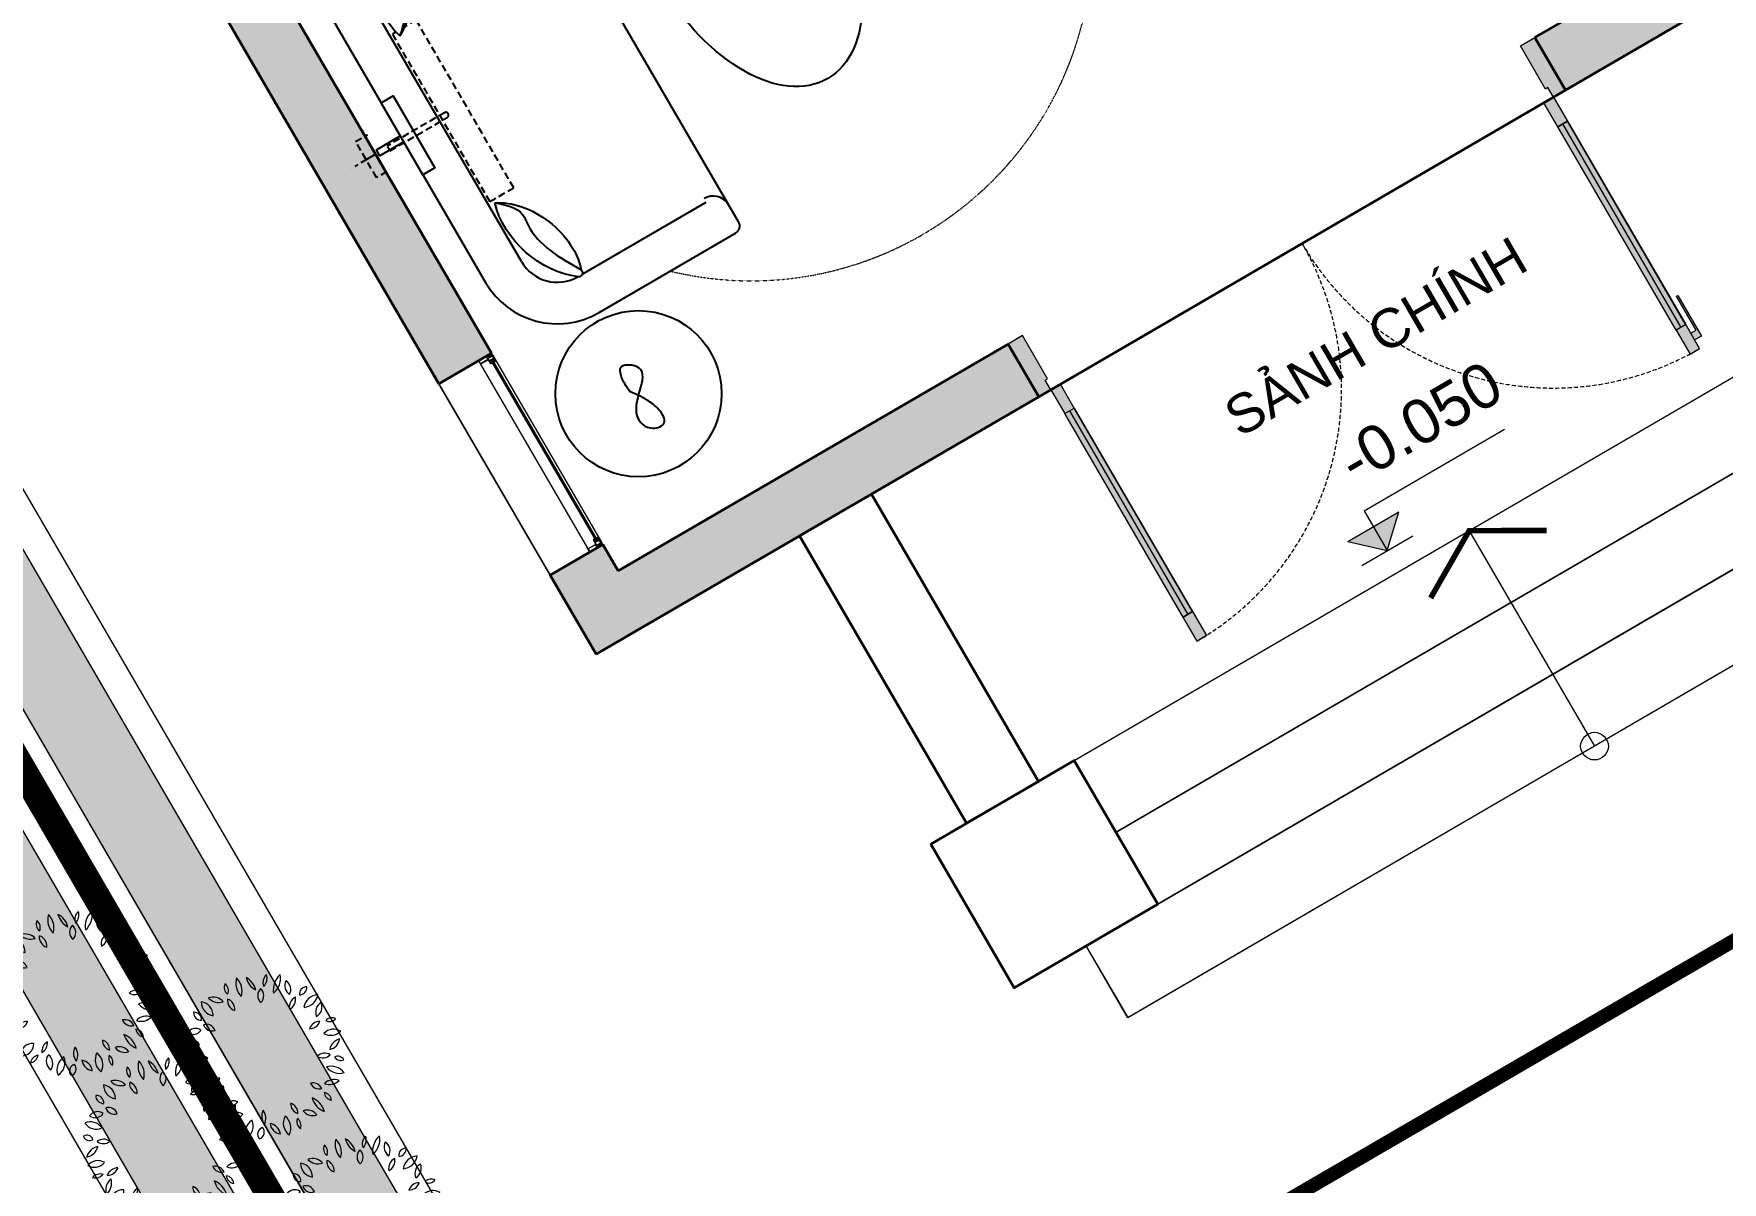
# Model space of a CAD drawing. Header units: millimetres. Extents: x 403824132 to 733479728, y 1974822364 to 2151530530.
# Drawn here: x 568727672 to 568733791, y 2063089892 to 2063094052 of the extents above; entities that cross this region are included whole.
import ezdxf
from ezdxf.enums import TextEntityAlignment as Align

# ---------------------------------------------------------------- set-up
doc = ezdxf.new("R2010")
doc.units = ezdxf.units.MM
for name, pattern in [('047 Type S1$0$CENTER', [2, 1.25, -0.25, 0.25, -0.25]), ('047 Type S1$0$HIDDEN', [0.375, 0.25, -0.125]), ('CENTER', [3, 1.5, -0.5, 0.5, -0.5]), ('HIDDEN', [0.75, 0.5, -0.25])]:
    doc.linetypes.add(name, pattern=pattern)
for name, color, linetype, lineweight in [('A-DIM', 251, 'Continuous', 15), ('A-HATCH', 251, 'Continuous', 5), ('A-KY HIEU', 34, 'Continuous', 20), ('A-TEXT', 7, 'Continuous', 18), ('A-TUONG', 255, 'Continuous', 35), ('E- CHU THICH', 162, 'Continuous', 13), ('E- RANH GIOI', 1, 'CENTER', 13), ('E- THAY', 9, 'Continuous', 20), ('E-Manh', 251, 'Continuous', 13), ('i_Cay', 114, 'Continuous', 13), ('i_Hatch', 250, 'Continuous', 13), ('LD-CUA', 146, 'Continuous', 13), ('LD-KHUAT', 33, 'HIDDEN', 9), ('LD-THAY', 9, 'Continuous', 13)]:
    doc.layers.add(name, color=color, linetype=linetype, lineweight=lineweight)
for name, color, linetype in [('ChiaLo', 128, 'CENTER'), ('DIM 222222', 1, 'Continuous'), ('I-LOOS', 32, 'Continuous'), ('I-LOOSE', 32, 'Continuous'), ('loKBT', 42, 'Continuous')]:
    doc.layers.add(name, color=color, linetype=linetype)
doc.styles.add('A1-arial', font='arial.ttf')
doc.styles.add('AA - Arial - Regular', font='arial.ttf', dxfattribs={"height": 250})

# ---------------------------------------------------------------- blocks, each defined once
blk = doc.blocks.new('*U245')
h = blk.add_hatch(color=253)
h.dxf.hatch_style = 1
h.paths.add_polyline_path([(50, 950.2), (90, 950.2), (90, 1050.2), (50, 1050.2)])
h.paths.add_polyline_path([(50, 100), (90, 100), (90, 0), (50, 0)])
h = blk.add_hatch(color=253)
h.dxf.hatch_style = 1
h.paths.add_polyline_path([(2150.4, 100), (2110.4, 100), (2110.4, 0), (2150.4, 0)])
h.paths.add_polyline_path([(2150.4, 950.2), (2110.4, 950.2), (2110.4, 1050.2), (2150.4, 1050.2)])
h = blk.add_hatch(color=254)
h.dxf.hatch_style = 1
h.paths.add_polyline_path([(21.7, 844.7), (21.7, 1014.3), (50, 1014.3), (50, 986), (27.4, 986), (27.4, 844.7)])
h = blk.add_hatch(color=254)
h.dxf.hatch_style = 1
h.paths.add_polyline_path([(50, 950.2), (90, 950.2), (90, 100), (50, 100)])
h = blk.add_hatch(color=254)
h.dxf.hatch_style = 1
h.paths.add_polyline_path([(2110.4, 950.2), (2150.4, 950.2), (2150.4, 100), (2110.4, 100)])
h = blk.add_hatch(color=253)
h.dxf.hatch_style = 1
h.paths.add_polyline_path([(0, 0), (50, 0), (50, -40), (60, -40), (60, -220), (0, -220)])
h = blk.add_hatch(color=253)
h.dxf.hatch_style = 1
h.paths.add_polyline_path([(2200.4, 0), (2150.4, 0), (2150.4, -40), (2140.4, -40), (2140.4, -220), (2200.4, -220)])
at = {"linetype": 'Continuous'}
blk.add_line((70, 100), (70, 950.2), dxfattribs=at)
for p, q in [((90, 950.2), (90, 100)), ((2110.4, 950.2), (2110.4, 100)), ((2130.4, 100), (2130.4, 950.2))]:
    blk.add_line(p, q)
for points in [[(50, 950.2), (90, 950.2), (90, 1050.2), (50, 1050.2), (50, 950.2)], [(2150.4, 950.2), (2110.4, 950.2), (2110.4, 1050.2), (2150.4, 1050.2), (2150.4, 950.2)], [(50, 953.1), (50, 100)], [(2150.4, 953.1), (2150.4, 100)], [(50, 100), (90, 100), (90, 0), (50, 0), (50, 100)], [(2150.4, 100), (2110.4, 100), (2110.4, 0), (2150.4, 0), (2150.4, 100)]]:
    blk.add_lwpolyline(points)
at = {"linetype": 'HIDDEN', "ltscale": 30}
for points in [[(1100.2, 0, 0.414214), (50, 1050.2, 0.414214)], [(1100.2, 0, -0.414214), (2150.4, 1050.2, -0.414214)]]:
    blk.add_lwpolyline(points, format="xyb", dxfattribs=at)
for points in [[(21.7, 844.7), (21.7, 1014.3), (50, 1014.3), (50, 986), (27.4, 986), (27.4, 844.7)], [(50, 950.2), (90, 950.2), (90, 100), (50, 100)], [(2110.4, 950.2), (2150.4, 950.2), (2150.4, 100), (2110.4, 100)], [(0, 0), (50, 0), (50, -40), (60, -40), (60, -220), (0, -220)], [(2200.4, 0), (2150.4, 0), (2150.4, -40), (2140.4, -40), (2140.4, -220), (2200.4, -220)]]:
    blk.add_lwpolyline(points, close=True)
blk = doc.blocks.new('047 Type S1$0$A$C0E4C1570')
at = {"layer": 'DIM 222222', "color": 0, "linetype": '047 Type S1$0$CENTER', "ltscale": 25}
for p, q in [((0, -0.2), (0, -100.2)), ((50, -50.2), (-50, -50.2))]:
    blk.add_line(p, q, dxfattribs=at)
at = {"layer": 'DIM 222222', "color": 0, "linetype": '047 Type S1$0$HIDDEN', "ltscale": 50}
blk.add_lwpolyline([(20, -12.4), (20, -87.4), (-20, -87.4), (-20, -12.4)], close=True, dxfattribs=at)
blk = doc.blocks.new('cotxaytho')
at = {"layer": 'A-KY HIEU'}
h = blk.add_hatch(color=256, dxfattribs=at)
h.paths.add_polyline_path([(200, 188), (0, 188), (0, 0)])
h.paths.add_polyline_path([(0, 188), (-200, 188), (0, 0)])
for p, q in [((0, 312), (0, 0)), ((0, 312), (1100, 312)), ((-200, 188), (0, 0)), ((-200, 188), (200, 188)), ((0, 0), (200, 188)), ((-200, 0), (200, 0))]:
    blk.add_line(p, q, dxfattribs=at)
at = {"color": 6, "style": 'A1-arial'}
blk.add_attdef('-0.050', (35, 402), '', height=250, dxfattribs=at)
blk = doc.blocks.new('A$C7ACE46B4')
blk.add_wipeout([(-12.5, 0), (12.5, 0), (12.5, -100), (150, -100), (150, -150), (-150, -150), (-150, -100), (-12.5, -100)]).dxf.layer = 'I-LOOSE'
at = {"layer": 'I-LOOSE'}
blk.add_lwpolyline([(-12.5, -100), (-12.5, 0), (12.5, 0), (12.5, -100)], dxfattribs=at)
blk.add_lwpolyline([(-150, -100), (150, -100), (150, -150), (-150, -150)], close=True, dxfattribs=at)
blk = doc.blocks.new('WR WERW')
at = {"layer": 'DIM 222222', "color": 1, "linetype": '047 Type S1$0$HIDDEN', "ltscale": 50, "extrusion": (9.92932e-07, -2.8403e-12, 1)}
for p, q in [((167309.9, 38806.7, 0), (167259.9, 38806.7, 0)), ((167259.9, 38806.7, 0), (167259.9, 38456.7, 0)), ((167309.9, 38456.7, 0), (167309.9, 38806.7, 0)), ((167259.9, 38456.7, 0), (167309.9, 38456.7, 0))]:
    blk.add_line(p, q, dxfattribs=at)
at = {"layer": 'DIM 222222', "color": 1, "linetype": '047 Type S1$0$HIDDEN', "ltscale": 50, "extrusion": (-9.92932e-07, 2.8439e-12, 1)}
for p, q in [((167269.9, 38636.7, 0), (167149.9, 38636.7, 0)), ((167149.9, 38636.7, 0), (167149.9, 38626.7, 0)), ((167149.9, 38626.7, 0), (167269.9, 38626.7, 0)), ((167274.9, 38631.7, 0), (167274.9, 38631.7, 0))]:
    blk.add_line(p, q, dxfattribs=at)
for start, end in [(0, 90), (270, 0)]:
    blk.add_arc((167269.9, 38631.7, -0.2), 5, start, end, dxfattribs=at)
blk = doc.blocks.new('2nd Floor Plan$0$weff')
at = {"color": 9}
blk.add_wipeout([(56.5, 207.1), (12.8, 168.9), (-23.4, 123.6), (-59.2, 57.6), (-78.1, 2.2), (-84.9, -29.8), (-89.8, -99.1), (-82.2, -153), (-41.5, -131.1), (-5.2, -99.4), (15, -84.2), (44.3, -38.7), (64.9, -4.2), (85, 45.7), (96.1, 91.6), (100.3, 136.7), (100.2, 145.7), (98.6, 169.4), (92.6, 200.1), (93.7, 207.9), (90.9, 214.5), (85, 219.1), (77.5, 220.1)], dxfattribs=at).dxf.layer = 'I-LOOS'
at = {"layer": 'I-LOOS', "color": 9}
for centre, major_axis, ratio, start_param, end_param in [((136.3, -26.8), (112.3, 268.4), 0.731709, 0.805447, 2.336146), ((-82.9, 66.8), (109.5, 220.3), 0.666606, 3.780671, 5.644107), ((79.5, 205.9), (1.9, -14.2), 1, 1.019254, 3.517144)]:
    blk.add_ellipse(centre, major_axis=major_axis, ratio=ratio, start_param=start_param, end_param=end_param, dxfattribs=at)
blk.add_spline([(-83.1, -153.5), (-11, -71.1), (-9.5, -30.9), (92.6, 200.1)], degree=3, dxfattribs=at)
blk = doc.blocks.new('AAW')
at = {"layer": 'I-LOOS'}
blk.add_ellipse((7152422.8, 829492.9, 0), major_axis=(0, 600), ratio=0.583333, dxfattribs=at)
at = {"layer": 'I-LOOS', "color": 7}
blk.add_spline([(7152481.3, 829442, 0), (7152489.3, 829335, 0), (7152475.4, 829301.2, 0), (7152394.4, 829327.9, 0), (7152501, 829572.7, 0), (7152449.5, 829670.9, 0), (7152381.6, 829669.9, 0), (7152379.5, 829593.1, 0), (7152415.5, 829519.6, 0), (7152483.3, 829436.9, 0)], degree=3, dxfattribs=at)
at = {"color": 8, "linetype": 'ByBlock'}
for points in [[(7150959.9, 830729.3), (7150961.2, 830762.1), (7150968.5, 830804.8), (7150982.3, 830847.2), (7151003.5, 830889.2), (7151026.9, 830922.3), (7151081.9, 830974.9), (7151135.1, 831006.2), (7151168.5, 831019.1), (7151245.7, 831033), (7151312.3, 831028.7), (7151358.3, 831016.7), (7151384.9, 831006), (7151416.7, 830989.1), (7151457, 830959.4), (7151477, 830940.3), (7151509.6, 830899.5), (7151536.9, 830848.4), (7151551.1, 830805.4), (7151557.5, 830770.9), (7151559.7, 830741.1), (7151556.7, 830690.1), (7151543.1, 830634.6), (7151515.2, 830575.9), (7151476.7, 830526), (7151423.5, 830481.9), (7151375.6, 830456.6), (7151311.5, 830437.8), (7151206.8, 830438.1), (7151146.6, 830455.5), (7151077.7, 830495), (7151042.4, 830526.6), (7151002.9, 830578.4), (7150980.2, 830624.8), (7150964.1, 830682.9), (7150959.9, 830727.9)], [(7150959.9, 828249), (7150961.2, 828281.8), (7150968.5, 828324.5), (7150982.3, 828366.9), (7151003.5, 828409), (7151026.9, 828442.1), (7151081.9, 828494.6), (7151135.1, 828525.9), (7151168.5, 828538.8), (7151245.7, 828552.7), (7151312.3, 828548.4), (7151358.3, 828536.4), (7151384.9, 828525.8), (7151416.7, 828508.8), (7151457, 828479.2), (7151477, 828460), (7151509.6, 828419.3), (7151536.9, 828368.1), (7151551.1, 828325.1), (7151557.5, 828290.6), (7151559.7, 828260.8), (7151556.7, 828209.9), (7151543.1, 828154.3), (7151515.2, 828095.6), (7151476.7, 828045.7), (7151423.5, 828001.6), (7151375.6, 827976.3), (7151311.5, 827957.6), (7151206.8, 827957.8), (7151146.6, 827975.3), (7151077.7, 828014.7), (7151042.4, 828046.4), (7151002.9, 828098.2), (7150980.2, 828144.5), (7150964.1, 828202.6), (7150959.9, 828247.6)]]:
    blk.add_wipeout(points, dxfattribs=at).translate(0, 0, 0).dxf.layer = 'I-LOOS'
blk.add_wipeout([(7150884.5, 828877.9), (7150944.5, 828877.9), (7150944.4, 828957.9), (7150919.4, 828957.9), (7150919.4, 829967.9), (7150944.4, 829967.9), (7150944.4, 830047.9), (7150884.4, 830047.9), (7150884.4, 828877.9)]).translate(0, 0, 0).dxf.layer = 'I-LOOS'
at = {"layer": 'I-LOOS'}
blk.add_circle((7151259.8, 830733.3, 0), 300, dxfattribs=at)
at = {"layer": 'I-LOOS', "color": 7}
for points in [[(7151237.1, 830753.5, 0), (7151239.2, 830825, 0), (7151250.8, 830846.4, 0), (7151302.6, 830823.1, 0), (7151215, 830668.1, 0), (7151242.3, 830599.5, 0), (7151287.4, 830595.4, 0), (7151294.2, 830646.2, 0), (7151275.4, 830697.5, 0), (7151236.2, 830757, 0)], [(7151237.1, 828273.2, 0), (7151239.2, 828344.7, 0), (7151250.8, 828366.2, 0), (7151302.6, 828342.8, 0), (7151215, 828187.9, 0), (7151242.3, 828119.2, 0), (7151287.4, 828115.2, 0), (7151294.2, 828165.9, 0), (7151275.4, 828217.2, 0), (7151236.2, 828276.7, 0)]]:
    blk.add_spline(points, degree=3, dxfattribs=at)
blk.add_wipeout([(7150984.5, 828877.7), (7150984.3, 830047.8), (7150987.9, 830094.3), (7151003.8, 830154.3), (7151019, 830188), (7151039.8, 830221.7), (7151072.1, 830259.9), (7151111.4, 830293), (7151145.7, 830313.9), (7151183.8, 830330.5), (7151224.5, 830341.8), (7151256.3, 830346.5), (7151284.3, 830347.8), (7151842.4, 830347.8), (7151859.2, 830347.4), (7151871.9, 830342.3), (7151881.2, 830331.4), (7151884.2, 830321.4), (7151884.4, 830317.9), (7151884.7, 828607.9), (7151882.7, 828597.3), (7151875.9, 828586.7), (7151869.8, 828582), (7151862.3, 828578.8), (7151854.7, 828577.8), (7151284.5, 828577.8), (7151249.5, 828579.8), (7151207.9, 828587.7), (7151171.3, 828600), (7151141.1, 828614.3), (7151108.9, 828634.6), (7151072.4, 828665.6), (7151048.6, 828692.4), (7151022.6, 828731.5), (7151002.8, 828774.5), (7150990.5, 828818.1), (7150985.2, 828856.5)]).translate(0, 0, 0).dxf.layer = 'I-LOOS'
at = {"layer": 'I-LOOS', "ltscale": 500}
for p, q in [((7151284.3, 830197.8, 0), (7151813.6, 830197.8, 0)), ((7151134.3, 828877.8, 0), (7151134.3, 830047.8, 0)), ((7151277.6, 828727.9, 0), (7151819, 828727.9, 0))]:
    blk.add_line(p, q, dxfattribs=at)
at = {"layer": 'I-LOOS', "ltscale": 500, "elevation": 0}
blk.add_lwpolyline([(7150984.3, 830047.7), (7150984.5, 828877.7, 0.414169), (7151284.5, 828577.8), (7151854.7, 828577.8, 0.41182), (7151884.7, 828607.9), (7151884.4, 830317.9, 0.41662), (7151854.4, 830347.8), (7151284.3, 830347.8, 0.414258)], format="xyb", close=True, dxfattribs=at)
at = {"layer": 'I-LOOS'}
blk.add_circle((7151259.8, 828253.1, 0), 300, dxfattribs=at)
at = {"layer": 'I-LOOS', "ltscale": 500}
for centre, radius, start, end in [((7151284.3, 830147.8, 0), 150, 90, 180.00873), ((7151818.8, 830278.3, 0), 65.6, 265.45545, 357.43306), ((7151284.3, 828877.8, 0), 150, 180.00873, 270), ((7151819.3, 828677.4, 0), 65.6, 4.65828, 90.30372)]:
    blk.add_arc(centre, radius, start, end, dxfattribs=at)
at = {"layer": 'LD-KHUAT', "ltscale": 0.1}
blk.add_arc((7152437, 829469.1, 0), 1235.3, 226.17856, 134.65889, dxfattribs=at)
at = {"layer": 'I-LOOSE', "rotation": 89.99999999876488}
blk.add_blockref('A$C7ACE46B4', (7150884.4, 829477.9, 0), dxfattribs=at)
at = {"layer": 'DIM 222222', "linetype": 'ByBlock', "xscale": 2, "yscale": 2, "zscale": 2}
blk.add_blockref('WR WERW', (6816624.6, 752209.1, 0), dxfattribs=at)
at = {"layer": 'I-LOOS', "ltscale": 500, "rotation": 4.439697424246186}
blk.add_blockref('2nd Floor Plan$0$weff', (7151236, 829962.6, 0), dxfattribs=at)
at = {"layer": 'I-LOOS', "ltscale": 500, "xscale": -1, "rotation": 175.5742858466024}
blk.add_blockref('2nd Floor Plan$0$weff', (7151228.7, 828950.6, 0), dxfattribs=at)
at = {"layer": 'I-LOOS', "ltscale": 500}
blk.add_arc((7151284.3, 830048, 0), 150, 90, 179.99127, dxfattribs=at)
blk = doc.blocks.new('SFFSF')
h = blk.add_hatch(color=250)
h.paths.add_polyline_path([(339646.8, 104917.2), (339646.8, 104891.8), (339678.5, 104891.8), (339678.5, 104898.5), (339675.3, 104898.5, 1), (339675.3, 104897.3), (339677.3, 104897.3), (339677.3, 104893), (339663.4, 104893), (339663.4, 104916), (339677.3, 104916), (339677.3, 104911.7), (339675.3, 104911.7, 1), (339675.3, 104910.5), (339678.5, 104910.5), (339678.5, 104917.2)])
h.paths.add_polyline_path([(339648, 104916), (339662.2, 104916), (339662.2, 104893), (339648, 104893)], flags=16)
blk.add_lwpolyline([(339663.4, 104893), (339663.4, 104916), (339677.3, 104916), (339677.3, 104911.7), (339675.3, 104911.7, 1), (339675.3, 104910.5), (339678.5, 104910.5), (339678.5, 104917.2), (339646.8, 104917.2), (339646.8, 104891.8), (339678.5, 104891.8), (339678.5, 104898.5), (339675.3, 104898.5, 1), (339675.3, 104897.3), (339677.3, 104897.3), (339677.3, 104893)], format="xyb", close=True)
blk.add_lwpolyline([(339662.2, 104893), (339662.2, 104916), (339648, 104916), (339648, 104893)], close=True)
blk = doc.blocks.new('DDDDA')
blk.add_hatch(color=250).paths.add_polyline_path([(339343.8, 104970.9), (339343.8, 104969.3), (339332.6, 104969.3), (339332.6, 104958.1), (339343.8, 104958.1), (339343.8, 104956.6, 0.240391), (339346.5, 104960.7), (339335.6, 104960.7), (339335.6, 104966.7), (339346.5, 104966.7, 0.240391)])
blk.add_lwpolyline([(339343.8, 104970.9), (339343.8, 104969.3), (339332.6, 104969.3), (339332.6, 104958.1), (339343.8, 104958.1), (339343.8, 104956.6, 0.240391), (339346.5, 104960.7), (339335.6, 104960.7), (339335.6, 104966.7), (339346.5, 104966.7, 0.240391)], format="xyb", close=True)
blk = doc.blocks.new('*U234')
for points in [[(22.1, 21.5), (0, 21.5), (0, 27.7), (1.2, 27.7), (1.2, 22.7), (17.8, 22.7), (17.8, 63.1), (8.9, 63.1), (8.9, 71.6), (5.1, 74.3), (5.1, 83.1), (8.9, 85.8), (8.9, 93.1), (1.2, 93.1), (1.2, 89.3), (0, 89.3), (0, 94.3), (10.1, 94.3), (10.1, 93.1), (10.1, 91.1), (10.1, 82.5), (8.9, 82.5), (8.9, 84.3), (6.3, 82.5), (6.3, 74.9), (8.9, 73.1), (8.9, 74.9), (10.1, 74.9), (10.1, 64.3), (19, 64.3), (19, 22.7), (22.1, 22.7)], [(1044.6, 21.5), (1066.7, 21.5), (1066.7, 27.7), (1065.5, 27.7), (1065.5, 22.7), (1048.9, 22.7), (1048.9, 63.1), (1057.8, 63.1), (1057.8, 71.6), (1061.6, 74.3), (1061.6, 83.1), (1057.8, 85.8), (1057.8, 93.1), (1065.5, 93.1), (1065.5, 89.3), (1066.7, 89.3), (1066.7, 94.3), (1056.6, 94.3), (1056.6, 93.1), (1056.6, 91.1), (1056.6, 82.5), (1057.8, 82.5), (1057.8, 84.3), (1060.4, 82.5), (1060.4, 74.9), (1057.8, 73.1), (1057.8, 74.9), (1056.6, 74.9), (1056.6, 64.3), (1047.7, 64.3), (1047.7, 22.7), (1044.6, 22.7)]]:
    blk.add_hatch(color=250).paths.add_polyline_path(points)
for p, q in [((10.1, 94.3), (1056.6, 94.3)), ((22.1, 21.5), (1044.6, 21.5))]:
    blk.add_line(p, q)
for points in [[(8.9, 93.1), (8.9, 85.8), (5.1, 83.1), (5.1, 74.3), (8.9, 71.6), (8.9, 63.1), (17.8, 63.1), (17.8, 22.7), (1.2, 22.7), (1.2, 27.7), (0, 27.7), (0, 21.5), (22.1, 21.5), (22.1, 22.7), (19, 22.7), (19, 64.3), (10.1, 64.3), (10.1, 74.9), (8.9, 74.9), (8.9, 73.1), (6.3, 74.9), (6.3, 82.5), (8.9, 84.3), (8.9, 82.5), (10.1, 82.5), (10.1, 93.1), (10.1, 93.1), (10.1, 94.3), (0, 94.3), (0, 89.3), (1.2, 89.3), (1.2, 93.1), (8.9, 93.1)], [(1057.8, 93.1), (1057.8, 85.8), (1061.6, 83.1), (1061.6, 74.3), (1057.8, 71.6), (1057.8, 63.1), (1048.9, 63.1), (1048.9, 22.7), (1065.5, 22.7), (1065.5, 27.7), (1066.7, 27.7), (1066.7, 21.5), (1044.6, 21.5), (1044.6, 22.7), (1047.7, 22.7), (1047.7, 64.3), (1056.6, 64.3), (1056.6, 74.9), (1057.8, 74.9), (1057.8, 73.1), (1060.4, 74.9), (1060.4, 82.5), (1057.8, 84.3), (1057.8, 82.5), (1056.6, 82.5), (1056.6, 93.1), (1056.6, 93.1), (1056.6, 94.3), (1066.7, 94.3), (1066.7, 89.3), (1065.5, 89.3), (1065.5, 93.1), (1057.8, 93.1)]]:
    blk.add_lwpolyline(points)
blk.add_lwpolyline([(1030.7, 75.7), (36, 75.7), (36, 81.7), (1030.7, 81.7)], close=True)
at = {"xscale": -1, "rotation": 180}
blk.add_blockref('SFFSF', (-339634.7, 104983.2), dxfattribs=at)
blk.add_blockref('DDDDA', (-339299.6, -104885))
at = {"xscale": -1}
blk.add_blockref('DDDDA', (340366.2, -104885), dxfattribs=at)
at = {"rotation": 180}
blk.add_blockref('SFFSF', (340701.3, 104983.2), dxfattribs=at)
blk = doc.blocks.new('TANG 1 BT1')
at = {"layer": 'A-HATCH'}
h = blk.add_hatch(color=256, dxfattribs=at)
h.dxf.hatch_style = 1
h.paths.add_polyline_path([(7158834.4, 839216.9), (7158834.4, 837891.9), (7159054.4, 837891.9), (7159054.4, 839436.9), (7153914.4, 839436.9), (7153914.4, 839216.9)])
h.paths.add_polyline_path([(7150554.4, 839436.9), (7150554.3, 838368.7), (7150774.3, 838368.7), (7150774.4, 839216.9), (7151514.4, 839216.9), (7151514.4, 839436.9)])
h.paths.add_polyline_path([(7150774.3, 836568.7), (7150554.3, 836568.7), (7150554.4, 835616.9), (7151104.3, 835616.9), (7151104.3, 835319.5), (7151324.3, 835319.5), (7151324.3, 835616.9), (7152824.3, 835616.9), (7152824.3, 833426.9), (7152714.3, 833426.9), (7152714.3, 833316.9), (7152934.3, 833316.9), (7152934.3, 835726.9), (7150774.4, 835726.9)])
h.paths.add_polyline_path([(7151324.3, 834519.5), (7151104.3, 834519.5), (7151104.3, 832826.9), (7151324.3, 832826.9), (7151324.3, 833316.9), (7151914.3, 833316.9), (7151914.3, 833426.9), (7151324.3, 833426.9)])
h.paths.add_polyline_path([(7158834.4, 835616.9), (7158834.4, 834616.9), (7159054.4, 834616.9), (7159054.4, 835946.9), (7159054.4, 837091.9), (7158834.4, 837091.9), (7158834.4, 836041.9), (7158234.4, 836041.9), (7158234.4, 835726.9), (7156074.4, 835726.9), (7156074.4, 835616.9)])
h.paths.add_polyline_path([(7158834.4, 835726.9), (7158289.4, 835726.9), (7158289.4, 835986.9), (7158834.4, 835986.9)], flags=16)
h.paths.add_polyline_path([(7158434.4, 831596.9), (7158434.4, 831391.9), (7158834.4, 831391.9), (7158834.4, 827616.9), (7158354.3, 827616.9), (7158354.3, 827396.9), (7159054.4, 827396.9), (7159054.4, 832816.9), (7158834.4, 832816.9), (7158834.4, 831816.9), (7156074.4, 831816.9), (7156074.4, 831596.9)])
h.paths.add_polyline_path([(7158834.4, 831596.9), (7158834.4, 831446.9), (7158489.4, 831446.9), (7158489.4, 831596.9)], flags=16)
h.paths.add_polyline_path([(7152934.3, 831706.9), (7152934.3, 831816.9), (7151324.3, 831816.9), (7151324.3, 831926.9), (7151104.3, 831926.9), (7151104.3, 831816.9), (7150554.4, 831816.9), (7150554.4, 830866.9), (7150774.4, 830866.9), (7150774.4, 831706.9)])
h.paths.add_polyline_path([(7150554.4, 828526.9), (7150774.4, 828526.9), (7150774.4, 830066.9), (7150554.4, 830066.9)])
h.paths.add_polyline_path([(7151704.4, 827396.9), (7152404.2, 827396.9), (7152404.2, 827616.9), (7150774.4, 827616.9), (7150774.4, 827726.9), (7150554.4, 827726.9), (7150554.4, 827616.9), (7150554.4, 827396.9), (7151404.4, 827396.9), (7151404.4, 827396.9)])
h.paths.add_polyline_path([(7154604.6, 827616.9), (7154604.6, 827396.9), (7155304.4, 827396.9), (7155304.4, 827396.9), (7155604.4, 827396.9), (7156654.4, 827396.9), (7156654.4, 827616.9)])
h.paths.add_polyline_path([(7150304.3, 831816.9), (7150304.3, 831196.9), (7150554.3, 831196.9), (7150554.3, 831306.9), (7150414.3, 831306.9), (7150414.3, 831706.9), (7150554.3, 831706.9), (7150554.3, 831816.9)])
h.paths.add_polyline_path([(7150304.3, 836228.5), (7150304.3, 835616.9), (7150554.3, 835616.9), (7150554.3, 835726.9), (7150414.3, 835726.9), (7150414.3, 836118.5), (7150554.4, 836118.5), (7150554.4, 836228.5)])
at = {"layer": 'A-TUONG'}
for p, q in [((7150554.4, 830066.9), (7150554.4, 828526.9)), ((7150774.4, 830066.9), (7150774.4, 828526.9)), ((7150774.4, 828526.9), (7150554.4, 828526.9)), ((7150554.4, 827616.9), (7150554.4, 827726.9)), ((7150774.4, 827726.9), (7150554.4, 827726.9)), ((7150774.4, 827726.9), (7150774.4, 827616.9)), ((7150554.4, 827616.9), (7150554.4, 827396.9)), ((7150774.4, 827616.9), (7152404.2, 827616.9)), ((7152404.2, 827396.9), (7152404.2, 827616.9)), ((7154604.6, 827616.9), (7156654.4, 827616.9)), ((7154604.6, 827396.9), (7154604.6, 827616.9)), ((7150554.4, 827396.9), (7152404.2, 827396.9)), ((7152404.2, 827396.9), (7154604.6, 827396.9)), ((7154604.6, 827396.9), (7156654.4, 827396.9))]:
    blk.add_line(p, q, dxfattribs=at)
for points in [[(7151404.4, 827396.9), (7151704.4, 827396.9), (7151704.4, 826196.9), (7151404.4, 826196.9)], [(7151254.4, 826196.9), (7151854.4, 826196.9), (7151854.4, 825596.9), (7151254.4, 825596.9)]]:
    blk.add_lwpolyline(points, close=True, dxfattribs=at)
at = {"layer": 'E- CHU THICH', "const_width": 20}
blk.add_lwpolyline([(7153261.9, 826056.9), (7153504.4, 826196.9), (7153504.4, 826196.9), (7153504.4, 826196.9), (7153746.9, 826056.9)], dxfattribs=at)
at = {"layer": 'E- CHU THICH'}
blk.add_lwpolyline([(7153504.4, 826196.9), (7153504.4, 825296.9)], dxfattribs=at)
blk.add_circle((7153504.4, 825296.9), 50, dxfattribs=at)
at = {"layer": 'E- THAY'}
blk.add_line((7150554.4, 828526.9), (7150554.4, 827726.9), dxfattribs=at)
for points in [[(7151854.4, 826196.9), (7155154.4, 826196.9), (7155154.4, 825896.9), (7151854.4, 825896.9)], [(7151854.4, 825896.9), (7155154.4, 825896.9), (7155154.4, 825596.9), (7151854.4, 825596.9)], [(7151554.4, 825596.9), (7155454.4, 825596.9), (7155454.4, 825296.9), (7151554.4, 825296.9)]]:
    blk.add_lwpolyline(points, close=True, dxfattribs=at)
at = {"layer": 'A-KY HIEU'}
ref = blk.add_blockref('cotxaytho', (7153212.2, 826283.6), dxfattribs=dict(at, xscale=0.5333333333255724, yscale=0.5333333333255724, zscale=0.5333333333255724))
ref.add_attrib('-0.050', '-0.050', dxfattribs={"layer": 'A-TEXT', "color": 6, "height": 160, "style": 'A1-arial'}).set_placement((7153230.9, 826497.8), align=Align.BOTTOM_LEFT)
at = {"layer": 'DIM 222222', "color": 1, "linetype": '047 Type S1$0$HIDDEN', "ltscale": 120, "extrusion": (3e-16, -1.54694e-07, 1), "xscale": 2.000000000000003, "yscale": 2.000000000000003, "zscale": 2.000000000000003, "rotation": 0.0009375014126530999}
blk.add_blockref('047 Type S1$0$A$C0E4C1570', (7150774.4, 829458.6, -0.1), dxfattribs=at)
at = {"layer": 'LD-CUA', "rotation": 180}
blk.add_blockref('*U245', (7154604.6, 827396.9), dxfattribs=at)
at = {"layer": 'A-TEXT', "style": 'AA - Arial - Regular'}
blk.add_text('SẢNH CHÍNH', height=140, dxfattribs=at).set_placement((7153564.4, 826973), align=Align.MIDDLE_CENTER)
at = {"layer": 'A-TUONG'}
blk.add_blockref('AAW', (-100, -119.7, 0), dxfattribs=at)
at = {"layer": 'LD-CUA', "xscale": 0.7500000000001072, "yscale": 0.7500000000001072, "zscale": 0.7500000000001072, "rotation": 270}
blk.add_blockref('*U234', (7150703.6, 828526.9), dxfattribs=at)
blk = doc.blocks.new('mb-cay40')
at = {"color": 0, "linetype": 'ByBlock'}
for centre, radius, start, end in [((-300, 710), 100, 149.4737, 231.7586), ((-448, 683), 100, 329.4737, 51.7586), ((-231, 779), 98.1, 192.306, 259.6849), ((-344, 662), 98.1, 12.306, 79.6849), ((-136, 737), 62.9, 125.4093, 202.7101), ((-231, 764), 62.9, 305.4093, 22.7101), ((16, 684), 137, 133.8117, 194.3077), ((-211, 749), 137, 313.8117, 14.3077), ((113, 711), 137, 163.4642, 212.7906), ((-134, 676), 137, 343.4642, 32.7906), ((-554, 556), 69.9, 25.4537, 116.6852), ((-522, 648), 69.9, 205.4537, 296.6852), ((-427, 694), 54.1, 146.8151, 244.0193), ((-496, 675), 54.1, 326.8151, 64.0193), ((-390, 597), 66.9, 168.8066, 257.6391), ((-470, 545), 66.9, 348.8066, 77.6391), ((-148, 638), 79.7, 145.5248, 220.8327), ((-273, 631), 79.7, 325.5248, 40.8327), ((49, 562), 68.8, 103.8914, 198.9039), ((-33, 607), 68.8, 283.8914, 18.9039), ((138, 616), 80.6, 104.1004, 168.465), ((40, 710), 80.6, 284.1004, 348.465), ((230, 506), 141, 100.3005, 160.4476), ((72, 692), 141, 280.3005, 340.4476), ((-654, 503), 44.2, 163.4933, 274.4697), ((-693, 471), 44.2, 343.4933, 94.4697), ((-542, 597), 98.1, 183.3189, 263.1904), ((-651, 494), 98.1, 3.3189, 83.1904), ((260, 521), 76.9, 122.5817, 207.18), ((150, 551), 76.9, 302.5817, 27.18), ((-680, 301), 102, 69.7201, 135.6489), ((-718, 468), 102, 249.7201, 315.6489), ((-620, 357), 75.8, 22.5723, 98.3335), ((-561, 461), 75.8, 202.5723, 278.3335), ((213, 369), 79.6, 86.0282, 161.3698), ((143, 474), 79.6, 266.0282, 341.3698), ((320, 284), 110, 64.7353, 140.5781), ((282, 453), 110, 244.7353, 320.5781), ((300, 426), 53.5, 59.9815, 155.6676), ((278, 494), 53.5, 239.9815, 335.6676), ((-743, 226), 96, 30.9482, 110.5784), ((-695, 365), 96, 210.9482, 290.5784), ((359, 242), 79.1, 90.2529, 173.5221), ((280, 330), 79.1, 270.2529, 353.5221), ((-767, 152), 75.6, 44.2576, 108.5927), ((-736, 277), 75.6, 224.2576, 288.5927), ((-787, 176), 111, 280.8762, 345.4479), ((-659, 40), 111, 100.8762, 165.4479), ((-638, 119), 83.9, 60.5095, 129.292), ((-649, 257), 83.9, 240.5095, 309.292), ((243, 141), 78, 58.8748, 131.2135), ((232, 267), 78, 238.8748, 311.2135), ((293, 25), 97.6, 29.1952, 106.7189), ((344, 142), 53.6, 28.1981, 112.1918), ((371, 217), 53.6, 208.1981, 292.1918), ((-690, -39), 87.4, 54.9745, 151.3792), ((-716, 74), 87.4, 234.9745, 331.3792), ((159, -75), 77.3, 28.8072, 103.9199), ((208, 37), 77.3, 208.8072, 283.9199), ((314, -59), 90.4, 71.3712, 141.7535), ((272, 83), 90.4, 251.3712, 321.7535), ((350, 166), 97.6, 209.1952, 286.7189), ((-675, -123), 70, 71.8192, 140.0818), ((-707, -12), 70, 251.8192, 320.0818), ((-557, -163), 78, 113.4753, 203.456), ((-660, -123), 78, 293.4753, 23.456), ((-617, 21), 75, 267.1724, 337.2365), ((-551, -83), 75, 87.1724, 157.2365), ((133, -213), 116, 6.5487, 76.8911), ((275, -87), 116, 186.5487, 256.8911), ((243, -118), 50.7, 359.2557, 87.6287), ((296, -68), 50.7, 179.2557, 267.6287), ((-605, -147), 107, 271.6328, 352.0268), ((-496, -269), 107, 91.6328, 172.0268), ((-342, -221), 95.9, 122.8873, 186.7253), ((-489, -152), 95.9, 302.8873, 6.7253), ((-133, -236), 75.4, 148.7877, 221.5977), ((-253, -247), 75.4, 328.7877, 41.5977), ((100, -278), 148, 165.2071, 218.3217), ((-159, -332), 148, 345.2071, 38.3217), ((-19, -211), 70.3, 353.65, 74.6514), ((70, -151), 70.3, 173.65, 254.6514), ((113, -290), 96.7, 38.6962, 106.2415), ((162, -137), 96.7, 218.6962, 286.2415), ((-473, -294), 49.3, 76.5419, 193.4774), ((-509, -257), 49.3, 256.5419, 13.4774), ((-314, -281), 91.1, 159.117, 230.3606), ((-457, -318), 91.1, 339.117, 50.3606), ((-220, -348), 109, 122.117, 201.7275), ((-379, -297), 109, 302.117, 21.7275), ((-170, -364), 62.5, 129.7475, 206.0709), ((-267, -343), 62.5, 309.7475, 26.0709), ((-160, -372), 84.6, 5.3196, 80.419), ((-61, -281), 84.6, 185.3196, 260.419), ((110, -276), 64.3, 156.7754, 231.288), ((11, -301), 64.3, 336.7754, 51.288)]:
    blk.add_arc(centre, radius, start, end, dxfattribs=at)
blk = doc.blocks.new('SAN VUON BT A-BT1')
at = {"layer": 'i_Hatch', "true_color": 0x46cb3a, "transparency": 33554687}
h = blk.add_hatch(dxfattribs=at)
h.set_pattern_fill('CROSS', color=95, scale=300, double=1)
h.set_pattern_definition([(0, (2832.47, -202892.13), (75, 75), [37.5, -112.5]), (90, (2851.22, -202910.88), (-75, 75), [37.5, -112.5])])
h.paths.add_polyline_path([(7163776.9, 841296.9), (7151496.9, 841296.9), (7151496.9, 841006.9), (7163486.9, 841006.9), (7163486.9, 821856.9), (7163776.9, 821856.9)])
h.paths.add_polyline_path([(7158157.3, 822152.4), (7151786.9, 822152.4), (7151786.9, 839436.9), (7151496.9, 839436.9), (7151496.9, 821856.9), (7151496.9, 821516.9), (7158157.3, 821516.9)])
at = {"layer": 'A-DIM'}
blk.add_lwpolyline([(7153386.8, 839436.9), (7161886.9, 839436.9), (7161886.9, 827396.9), (7158436.8, 827396.9), (7158437.8, 826196.9), (7158587.8, 826196.9), (7158587.8, 825596.9), (7154087.9, 825596.9), (7154086.9, 826196.9), (7154236.9, 826196.9), (7154236.8, 827396.9), (7153386.8, 827396.9), (7153386.9, 831196.9), (7153136.8, 831196.9), (7153136.8, 831816.9), (7153336.8, 831816.9), (7153336.8, 835616.9), (7153136.8, 835616.9), (7153136.8, 836228.5), (7153386.9, 836228.5), (7153386.9, 839436.9)], dxfattribs=at)
at = {"layer": 'E- RANH GIOI', "ltscale": 0.1, "const_width": 100}
blk.add_lwpolyline([(7151386.9, 821436.9), (7163886.9, 821436.9), (7163886.9, 841436.9), (7151386.9, 841436.9)], close=True, dxfattribs=at)
at = {"layer": 'E- THAY'}
blk.add_lwpolyline([(7158437.8, 827396.9), (7158437.8, 826196.9), (7158587.8, 826196.9), (7158587.8, 825596.9), (7158287.9, 825596.9), (7158287.9, 825296.9), (7154387.9, 825296.9), (7154387.9, 825596.9), (7154087.9, 825596.9), (7154087.9, 826196.9), (7154237.9, 826196.9), (7154237.9, 827396.9), (7153386.8, 827396.9), (7153386.8, 831196.9)], dxfattribs=at)
at = {"layer": 'E-Manh'}
for p, q in [((7151496.9, 841326.9), (7151496.9, 821886.9)), ((7163486.9, 821886.9), (7163486.9, 841036.9)), ((7163376.9, 821886.9), (7163376.9, 840926.9)), ((7151786.9, 839436.9), (7151786.9, 822182.4)), ((7151896.9, 839436.9), (7151896.9, 822292.4))]:
    blk.add_line(p, q, dxfattribs=at)
for points in [[(7151496.9, 841326.9), (7151496.9, 821546.9), (7158267.3, 821546.9)], [(7163776.9, 821886.9), (7163776.9, 841326.9)]]:
    blk.add_lwpolyline(points, dxfattribs=at)
at = {"layer": 'i_Cay', "xscale": 0.5, "yscale": 0.5, "zscale": 0.5}
for p in [(7163743.9, 827187.8), (7151716.3, 826648.8), (7163759.9, 826566.8), (7151733.3, 825964.8)]:
    blk.add_blockref('mb-cay40', p, dxfattribs=at)
blk = doc.blocks.new('MBT1 BT1')
at = {"layer": 'E- RANH GIOI', "ltscale": 0.1, "const_width": 100}
blk.add_lwpolyline([(7075416.3, 1014867.5), (7087916.3, 1014867.5), (7087916.3, 1034867.5), (7075416.3, 1034867.5)], close=True, dxfattribs=at)
at = {"layer": 'E- THAY'}
blk.add_blockref('SAN VUON BT A-BT1', (-75970.5, 193430.5), dxfattribs=at)
blk.add_blockref('TANG 1 BT1', (-73138, 193430.5), dxfattribs=at)
blk = doc.blocks.new('BT-02')
at = {"layer": 'E- RANH GIOI', "color": 5, "ltscale": 0.05, "true_color": 0x0000fa, "const_width": 50}
blk.add_lwpolyline([(7622385.1, 976879), (7752683.8, 976879), (7755590.7, 973782.4), (7753849, 946243.5), (7750265, 942879), (7619966.3, 942879), (7617059.3, 945975.6), (7618801.1, 973514.5)], close=True, dxfattribs=at)
at = {"layer": 'loKBT'}
for points in [[(7717560.1, 959879), (7717560.1, 939879), (7705060.1, 939879), (7705060.1, 959879), (7717560.1, 959879)], [(7730060.1, 959879), (7730060.1, 939879), (7717560.1, 939879), (7717560.1, 959879), (7730060.1, 959879)]]:
    blk.add_lwpolyline(points, dxfattribs=at)
for points in [[(7717560.1, 959879), (7705060.1, 959879), (7705060.1, 939879), (7717560.1, 939879)], [(7730060.1, 959879), (7717560.1, 959879), (7717560.1, 939879), (7730060.1, 939879)], [(7730060.1, 959879), (7717560.1, 959879), (7717560.1, 939879), (7730060.1, 939879)]]:
    blk.add_lwpolyline(points, close=True, dxfattribs=at)

msp = doc.modelspace()

# ---------------------------------------------------------------- linework, layer by layer
at = {"layer": 'ChiaLo', "ltscale": 5, "elevation": 0.3}
msp.add_lwpolyline([(568730982.6, 2063085626.3), (568710800, 2063120316.5)], dxfattribs=at)
at = {"layer": 'loKBT', "elevation": 0.3}
for points in [[(568731732, 2063109278.5), (568720891.3, 2063102971.4), (568730982.6, 2063085626.3), (568741823.3, 2063091933.4)], [(568720891.3, 2063102971.4), (568710050.6, 2063096664.3), (568720141.9, 2063079319.2), (568730982.6, 2063085626.3)]]:
    msp.add_lwpolyline(points, close=True, dxfattribs=at)

# ---------------------------------------------------------------- next in the draw order: block references
at = {"layer": 'LD-THAY', "xscale": 1.003354102868896, "yscale": 1.003354102868896, "zscale": 1.003354102868896, "rotation": 30.1906983248881}
msp.add_blockref('MBT1 BT1', (563096015.5, 2058629152.8, -0.1), dxfattribs=at)

# ---------------------------------------------------------------- next in the draw order: block references
msp.add_blockref('MBT1 BT1', (563106856.2, 2058635459.9, -0.1), dxfattribs=at)

# ---------------------------------------------------------------- next in the draw order: block references
at = {"layer": 'loKBT', "xscale": 1.003354102868896, "yscale": 1.003354102868896, "zscale": 1.003354102868896, "rotation": 30.1906983248881}
msp.add_blockref('BT-02', (562512116.9, 2058376490, -0.1), dxfattribs=at)

# ---------------------------------------------------------------- next in the draw order: block references
at = {"layer": 'LD-THAY', "xscale": 1.003354102868896, "yscale": 1.003354102868896, "zscale": 1.003354102868896, "rotation": 30.1906983248881}
msp.add_blockref('MBT1 BT1', (563096015.5, 2058629152.8, -0.1), dxfattribs=at)

# ---------------------------------------------------------------- next in the draw order: block references
msp.add_blockref('MBT1 BT1', (563106856.2, 2058635459.9, -0.1), dxfattribs=at)

# ---------------------------------------------------------------- next in the draw order: block references
at = {"layer": 'loKBT', "xscale": 1.003354102868896, "yscale": 1.003354102868896, "zscale": 1.003354102868896, "rotation": 30.1906983248881}
msp.add_blockref('BT-02', (562512116.9, 2058376490, -0.1), dxfattribs=at)

doc.saveas('drawing.dxf')
